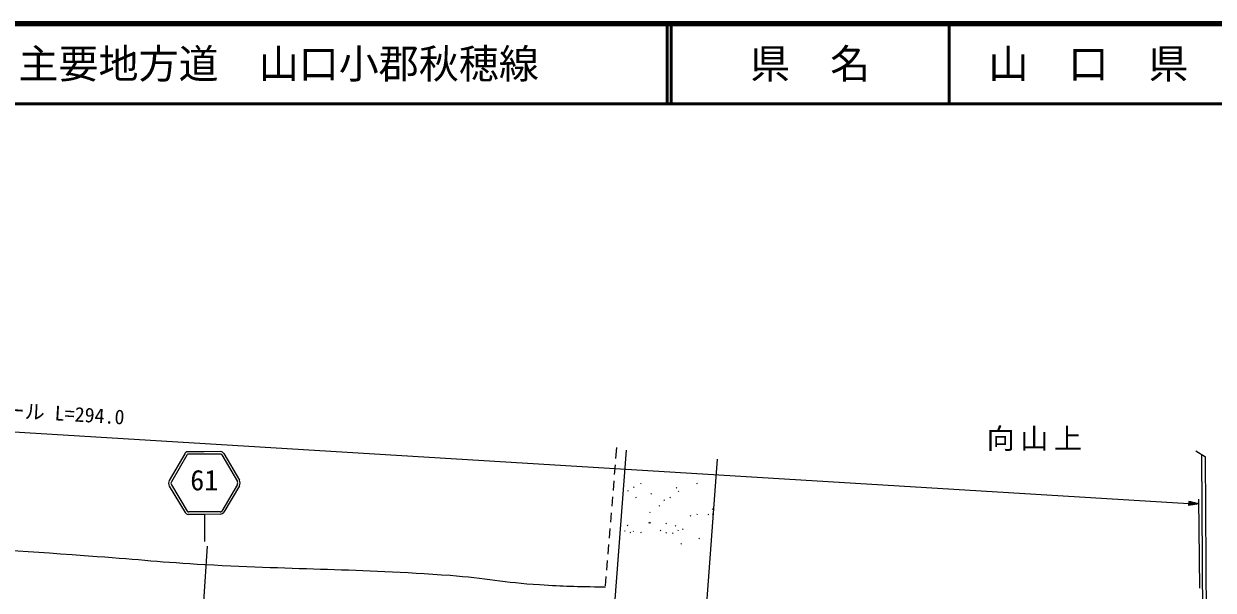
# Model space of a CAD drawing. Units: millimetres, scale not verified. Extents: x 40000 to 680000, y 20000 to 380000.
# Drawn here: x 217400 to 365970, y 309170 to 380000 of the extents above; entities that cross this region are included whole.
import ezdxf
from ezdxf.enums import TextEntityAlignment as Align

# ---------------------------------------------------------------- set-up
doc = ezdxf.new("R2010")
doc.units = ezdxf.units.MM
doc.header["$LTSCALE"] = 1000
for name, color, linetype, lineweight in [('M-BGD', 7, 'Continuous', 25), ('M-STR-HTXT', 7, 'Continuous', 13), ('M-STR-STRC', 7, 'Continuous', 25), ('M-TTL', 2, 'Continuous', 140), ('M-TTL-LINE', 7, 'Continuous', 50)]:
    doc.layers.add(name, color=color, linetype=linetype, lineweight=lineweight)
doc.layers.add('M-BMK-HTXT', color=7, linetype='Continuous')
doc.layers.add('M-TTL-TXT', color=7, linetype='Continuous')
doc.styles.add('ＭＳ ゴシック', font='')
doc.styles.get('ＭＳ ゴシック').set_extended_font_data('MS Gothic')

msp = doc.modelspace()

# ---------------------------------------------------------------- linework, layer by layer
at = {"layer": 'M-BGD'}
for p, q in [((291371, 325646), (291486, 327038)), ((292661, 326688), (291181, 307461)), ((301086, 284994), (304053, 325576)), ((363786, 326608), (365015, 325847)), ((364828, 279253), (364540, 326141)), ((365300, 279493), (365015, 325847)), ((291206, 323653), (291305, 324848)), ((291041, 321659), (291140, 322855)), ((294465, 322492), (294536, 322562)), ((301465, 322503), (301535, 322573)), ((292859, 321586), (292929, 321656)), ((293579, 322019), (293649, 322089)), ((295723, 321175), (295794, 321246)), ((298888, 321949), (298959, 322019)), ((299159, 321529), (299229, 321600)), ((290877, 319666), (290975, 320862)), ((293856, 320757), (293927, 320827)), ((296779, 319709), (296850, 319779)), ((297363, 320391), (297434, 320462)), ((298097, 320722), (298168, 320793)), ((290712, 317673), (290811, 318869)), ((295581, 318901), (295651, 318972)), ((300640, 318423), (300711, 318494)), ((301499, 318636), (301570, 318707)), ((302879, 318623), (302949, 318694)), ((303393, 319279), (303464, 319350)), ((303447, 318665), (303518, 318736)), ((290547, 315680), (290646, 316876)), ((292460, 316571), (292530, 316642)), ((292780, 317216), (292851, 317287)), ((292791, 317264), (292862, 317334)), ((293498, 316502), (293568, 316573)), ((295489, 317594), (295559, 317665)), ((295499, 317568), (295569, 317638)), ((295606, 317552), (295677, 317623)), ((296883, 316618), (296954, 316689)), ((297608, 317475), (297679, 317546)), ((298765, 317181), (298836, 317252)), ((299118, 316634), (299189, 316704)), ((299694, 316758), (299764, 316828)), ((291840, 316024), (291886, 316070)), ((293159, 316380), (293230, 316451)), ((294475, 316373), (294546, 316444)), ((297597, 316298), (297667, 316369)), ((298425, 316263), (298496, 316333)), ((299475, 314944), (299545, 315014)), ((301740, 315618), (301811, 315689)), ((290382, 313687), (290481, 314882)), ((290218, 311693), (290316, 312889)), ((290053, 309700), (290152, 310896))]:
    msp.add_line(p, q, dxfattribs=at)
msp.add_open_spline([(71862, 323154), (78832, 322663), (80585, 322543), (86175, 322129), (89681, 321869), (91642, 321686), (95149, 321451), (102621, 320952), (106804, 320621), (114284, 320266), (118517, 320065), (120893, 320052), (125125, 319818), (136284, 319200), (142499, 318322), (153654, 317641), (163272, 317055), (168669, 316885), (178292, 316371), (188413, 315831), (194085, 315566), (204200, 314932), (212934, 314385), (217823, 314030), (226552, 313408), (231812, 313033), (234749, 312677), (240014, 312392), (251980, 311744), (258710, 311889), (270663, 311037), (275029, 310726), (277439, 310132), (281808, 309870), (285021, 309677), (286116, 309639), (290045, 309602)], degree=3, knots=[0, 0, 0, 0, 1, 1, 1, 2, 2, 2, 3, 3, 3, 4, 4, 4, 5, 5, 5, 6, 6, 6, 7, 7, 7, 8, 8, 8, 9, 9, 9, 10, 10, 10, 11, 11, 11, 12, 12, 12, 12], dxfattribs=at)
at = {"layer": 'M-STR-HTXT'}
for p, q in [((73185, 337688), (362913, 320031)), ((362928, 320281), (362898, 319782)), ((364161, 319955), (362898, 319782)), ((363151, 319816), (362901, 319832)), ((362904, 319882), (363403, 319851)), ((363656, 319886), (362907, 319931)), ((362910, 319981), (363908, 319921)), ((364161, 319955), (362913, 320031)), ((362916, 320081), (363914, 320020)), ((363668, 320085), (362919, 320131)), ((362922, 320181), (363421, 320151)), ((363175, 320216), (362925, 320231)), ((364161, 319955), (362928, 320281)), ((364280, 309413), (364154, 320553))]:
    msp.add_line(p, q, dxfattribs=at)
at = {"layer": 'M-STR-STRC'}
for p, q in [((237502, 326229), (235571, 322886)), ((237762, 326079), (235831, 322736)), ((242120, 326097), (244078, 322770)), ((242378, 326249), (244337, 322922)), ((235580, 322198), (237560, 318891)), ((235838, 322352), (237818, 319045)), ((244075, 322386), (242123, 319063)), ((244334, 322234), (242381, 318911)), ((239973, 318656), (239973, 315270)), ((238529, 287105), (240368, 314696))]:
    msp.add_line(p, q, dxfattribs=at)
for points in [[(242003, 326499), (239939, 326482), (237875, 326482)], [(241970, 326198), (239942, 326182), (237911, 326182)], [(242006, 318673), (239973, 318656), (237937, 318656)], [(241966, 318972), (239970, 318956), (237975, 318956)]]:
    msp.add_lwpolyline(points, dxfattribs=at)
for centre, radius, start, end in [((237892, 326055), 427, 92.29572, 156.02366), ((237933, 325992), 191, 96.53703, 152.95737), ((241950, 326008), 191, 27.51575, 83.93609), ((241990, 326072), 427, 24.44946, 88.1774), ((236198, 322550), 711, 151.80974, 209.66878), ((236198, 322550), 412, 151.80974, 209.66878), ((243713, 322581), 412, 330.80435, 28.66338), ((243713, 322581), 711, 330.80435, 28.66338), ((238051, 319258), 612, 216.76349, 259.34701), ((237986, 319159), 203, 214.0004, 273.155), ((241953, 319175), 203, 267.31812, 326.47272), ((241888, 319273), 612, 281.12611, 323.70964)]:
    msp.add_arc(centre, radius, start, end, dxfattribs=at)
at = {"layer": 'M-TTL'}
msp.add_line((680000, 380000), (40000, 380000), dxfattribs=at)
at = {"layer": 'M-TTL-LINE'}
for p, q in [((297750, 380000), (297750, 370000)), ((298250, 380000), (298250, 370000)), ((333000, 380000), (333000, 370000)), ((40000, 370000), (680000, 370000))]:
    msp.add_line(p, q, dxfattribs=at)

# ---------------------------------------------------------------- texts
at = {"layer": 'M-BMK-HTXT', "insert": (343972, 326581), "char_height": 2566, "attachment_point": 8, "style": 'ＭＳ ゴシック'}
msp.add_mtext('\\T1.2;向山上', dxfattribs=at)
at = {"layer": 'M-STR-HTXT', "style": 'ＭＳ ゴシック'}
msp.add_text('ガードレール L=294.0', height=1833, rotation=356.513, dxfattribs=at).set_placement((217427, 330100), align=Align.BOTTOM_CENTER)
at = {"layer": 'M-STR-STRC', "style": 'ＭＳ ゴシック'}
msp.add_text('61', height=2566, dxfattribs=at).set_placement((238196, 320890), align=Align.BOTTOM_LEFT)
at = {"layer": 'M-TTL-TXT', "style": 'ＭＳ ゴシック'}
msp.add_text('主要地方道\u3000山口小郡秋穂線', height=3666, dxfattribs=at).set_placement((216734, 375000), align=Align.MIDDLE_LEFT)
for s, p in [('県\u3000名', (315625, 375000)), ('山\u3000口\u3000県', (350375, 375000))]:
    msp.add_text(s, height=3666, dxfattribs=at).set_placement(p, align=Align.MIDDLE_CENTER)

doc.saveas('drawing.dxf')
